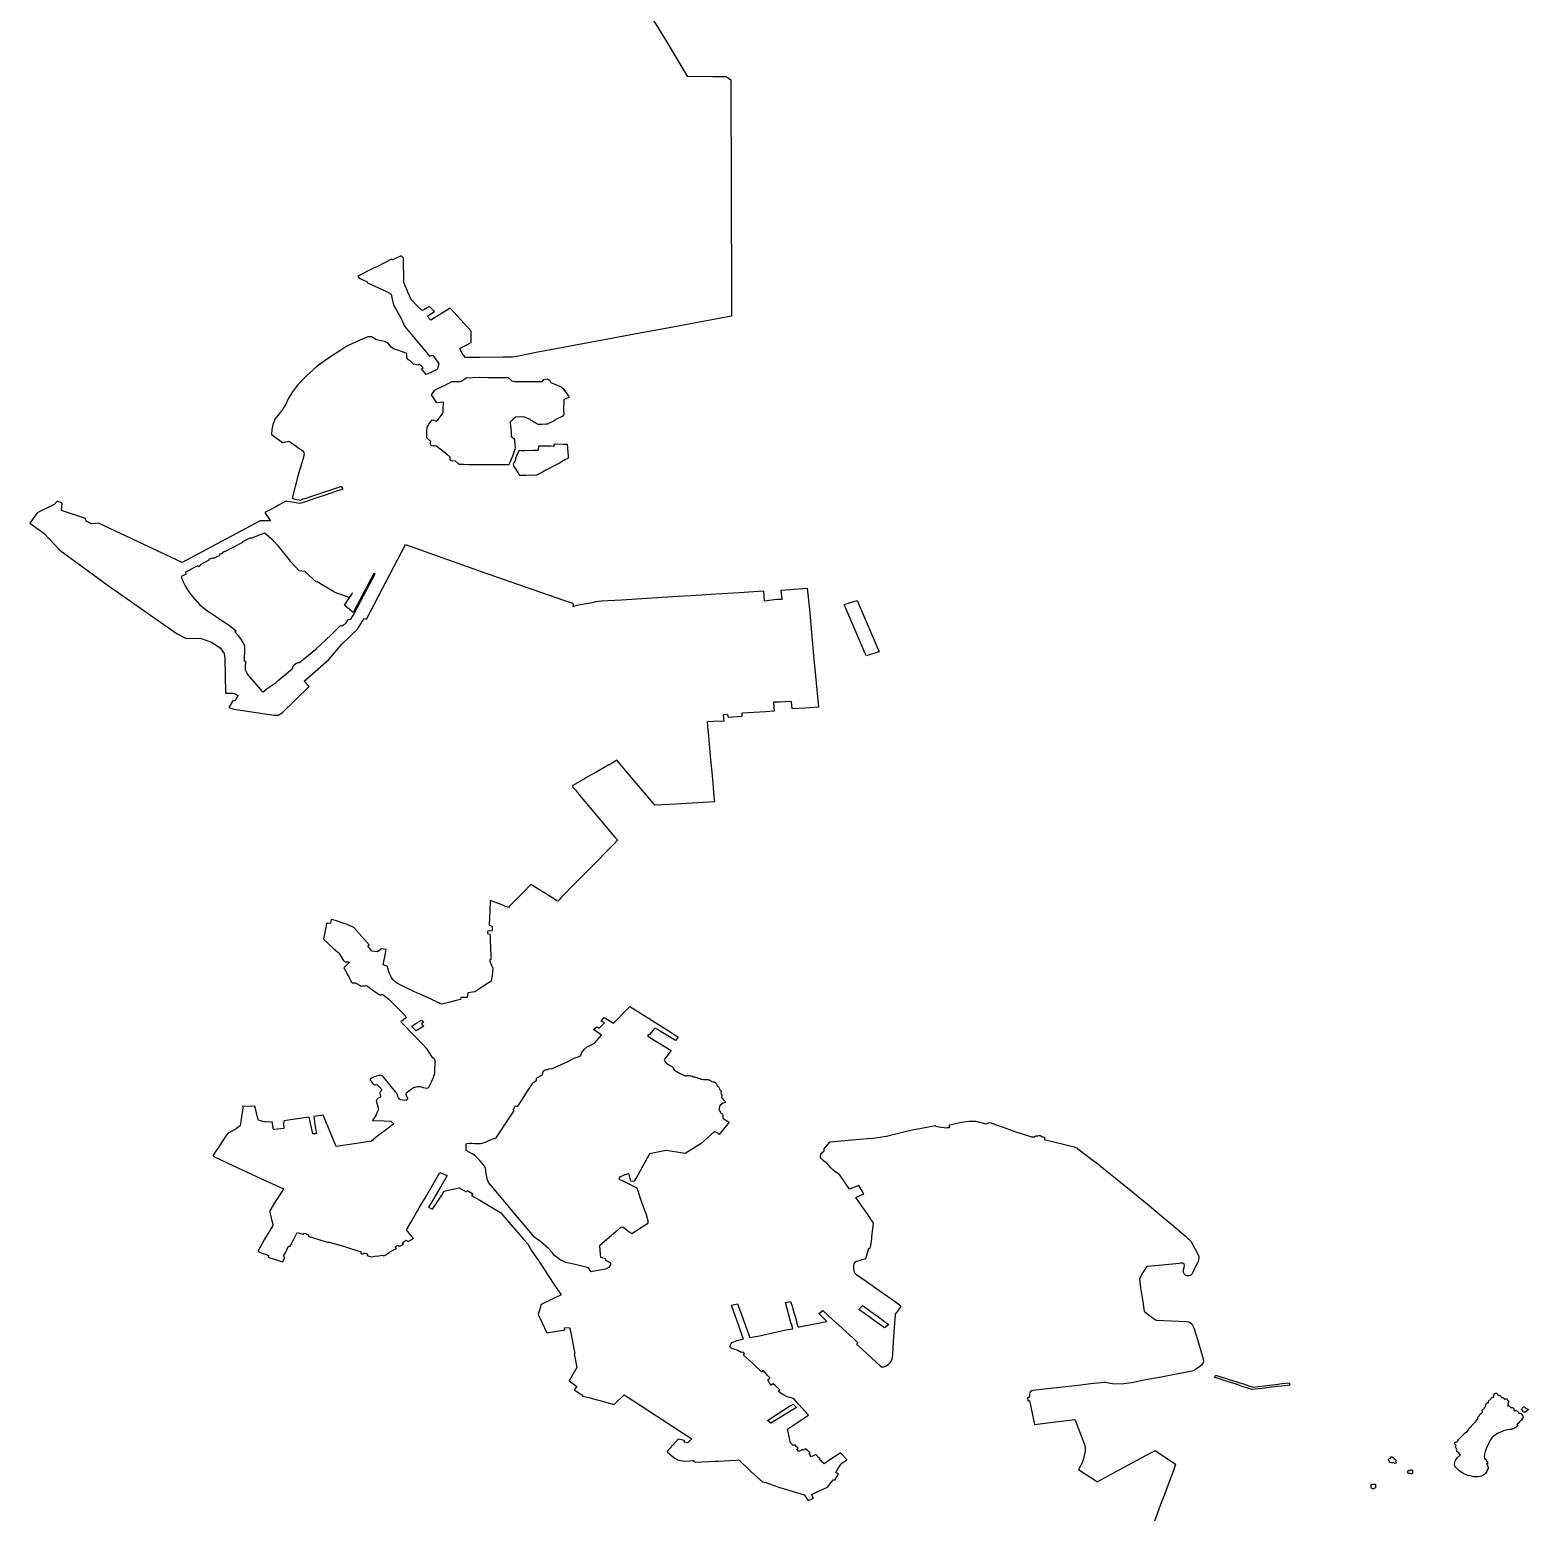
# Model space of a CAD drawing. Header units: inches. Extents: x 139.14 to 140.39, y 34.9 to 35.86.
# Drawn here: x 139.622 to 139.6965, y 35.2823 to 35.356 of the extents above; entities that cross this region are included whole.
import ezdxf

# ---------------------------------------------------------------- set-up
doc = ezdxf.new("R2010")
doc.units = ezdxf.units.IN
doc.header["$MEASUREMENT"] = 0

msp = doc.modelspace()

# ---------------------------------------------------------------- linework, layer by layer
for p, q in [((139.679778, 35.295761), (139.680097, 35.29515)), ((139.679425, 35.294648), (139.67938, 35.294664)), ((139.679447, 35.294614), (139.679425, 35.294648)), ((139.679439, 35.294447), (139.679452, 35.29455)), ((139.679452, 35.29455), (139.679447, 35.294614)), ((139.680009, 35.294503), (139.679947, 35.294392)), ((139.680072, 35.294609), (139.680009, 35.294503)), ((139.680136, 35.294745), (139.680072, 35.294609)), ((139.680097, 35.29515), (139.68013, 35.295064)), ((139.68013, 35.295064), (139.680172, 35.295031)), ((139.680159, 35.294834), (139.680136, 35.294745)), ((139.680166, 35.294922), (139.680159, 35.294834)), ((139.680172, 35.295031), (139.680166, 35.294922)), ((139.679405, 35.294259), (139.679411, 35.294331)), ((139.679411, 35.294209), (139.679405, 35.294259)), ((139.679411, 35.294331), (139.679439, 35.294447)), ((139.679419, 35.294167), (139.679411, 35.294209)), ((139.679436, 35.294134), (139.679419, 35.294167)), ((139.679477, 35.294097), (139.679436, 35.294134)), ((139.679511, 35.294072), (139.679477, 35.294097)), ((139.679569, 35.294042), (139.679511, 35.294072)), ((139.679639, 35.294031), (139.679569, 35.294042)), ((139.679673, 35.294033), (139.679639, 35.294031)), ((139.679726, 35.294046), (139.679673, 35.294033)), ((139.679768, 35.294063), (139.679726, 35.294046)), ((139.679794, 35.294087), (139.679768, 35.294063)), ((139.679831, 35.29413), (139.679794, 35.294087)), ((139.679867, 35.294195), (139.679831, 35.29413)), ((139.679922, 35.294325), (139.679867, 35.294195)), ((139.679947, 35.294392), (139.679922, 35.294325))]:
    msp.add_line(p, q)
for points in [[(139.652243, 35.35777), (139.653632, 35.355504), (139.654161, 35.354641), (139.654721, 35.353692), (139.655989, 35.353684), (139.656659, 35.353684), (139.65689, 35.353512), (139.656895, 35.351846), (139.656903, 35.349559), (139.656902, 35.348437), (139.656905, 35.348344), (139.656914, 35.348008), (139.656909, 35.34566), (139.656917, 35.345042), (139.656929, 35.341766), (139.655594, 35.341508), (139.654011, 35.341217), (139.652096, 35.340865), (139.64997, 35.340461), (139.647285, 35.339964), (139.646326, 35.33977), (139.646024, 35.339722), (139.645557, 35.339717), (139.644408, 35.339704), (139.643686, 35.339701), (139.643523, 35.339906), (139.643434, 35.340095), (139.643404, 35.340159), (139.643966, 35.340446), (139.643977, 35.341012), (139.64293, 35.342162), (139.641967, 35.341567), (139.641779, 35.341767), (139.642147, 35.341987), (139.641897, 35.342242), (139.641609, 35.342083), (139.641526, 35.342035), (139.641333, 35.342233), (139.641243, 35.342332), (139.640982, 35.342597), (139.640814, 35.342958), (139.640786, 35.343033), (139.64062, 35.343428), (139.640598, 35.344653), (139.640492, 35.344767), (139.640056, 35.344556), (139.64001, 35.344597), (139.639304, 35.344236), (139.63919, 35.344178), (139.639115, 35.344141), (139.638341, 35.343745), (139.638394, 35.343655), (139.638785, 35.343477), (139.638811, 35.343417), (139.639753, 35.342983), (139.639991, 35.342854), (139.640004, 35.342768), (139.640037, 35.342602), (139.640105, 35.34233), (139.640488, 35.341645), (139.640659, 35.341264), (139.641902, 35.339765), (139.642057, 35.339821), (139.642358, 35.33939), (139.642294, 35.339141), (139.642252, 35.339098), (139.641841, 35.338909), (139.641738, 35.338868), (139.641505, 35.339144), (139.641576, 35.339198), (139.6414, 35.339373), (139.641308, 35.339325), (139.641095, 35.339378), (139.641012, 35.339454), (139.640851, 35.339595), (139.640766, 35.339692), (139.640773, 35.339901), (139.640682, 35.339939), (139.640541, 35.33999), (139.640371, 35.340052), (139.64021, 35.340097), (139.640109, 35.340137), (139.639997, 35.340213), (139.639874, 35.340367), (139.639798, 35.34044), (139.639682, 35.340498), (139.639495, 35.340537), (139.639351, 35.340567), (139.639224, 35.340605), (139.639102, 35.340686), (139.639046, 35.340727), (139.638944, 35.340729), (139.638824, 35.340726), (139.638683, 35.340663), (139.638636, 35.340646), (139.638435, 35.340572), (139.637782, 35.340267), (139.637495, 35.340074), (139.636877, 35.339668), (139.636335, 35.339285), (139.635758, 35.33877), (139.635328, 35.338322), (139.635089, 35.337992), (139.63488, 35.337675), (139.634854, 35.337619), (139.634764, 35.337421), (139.634652, 35.337233), (139.634566, 35.33708), (139.634467, 35.336974), (139.63435, 35.336827), (139.634196, 35.336614), (139.63419, 35.336595), (139.634183, 35.336574), (139.634168, 35.336533), (139.634135, 35.336463), (139.634113, 35.336371), (139.634089, 35.336289), (139.634055, 35.336131), (139.634044, 35.335875), (139.634313, 35.335678), (139.634521, 35.335525), (139.634588, 35.335473), (139.634827, 35.335525), (139.634902, 35.335542), (139.635182, 35.335359), (139.635247, 35.335312), (139.635352, 35.335236), (139.635596, 35.33507), (139.635646, 35.334981), (139.635663, 35.334922), (139.635655, 35.334873), (139.635624, 35.334753), (139.635355, 35.333798), (139.635069, 35.332714), (139.635169, 35.332684), (139.635291, 35.332651), (139.635391, 35.332626), (139.635448, 35.332615), (139.635474, 35.332614), (139.635552, 35.332639), (139.635588, 35.332653), (139.635863, 35.332745), (139.635993, 35.332787), (139.636399, 35.332926), (139.637038, 35.333139), (139.637485, 35.333289), (139.63751, 35.333295), (139.637571, 35.333198), (139.637591, 35.333164), (139.637543, 35.333142), (139.637271, 35.333051), (139.636716, 35.332867), (139.636249, 35.332709), (139.635677, 35.332514), (139.635499, 35.332456), (139.635443, 35.332448), (139.635357, 35.332456), (139.635263, 35.332473), (139.635049, 35.332509), (139.634913, 35.332528), (139.634826, 35.332543), (139.634804, 35.332548), (139.634776, 35.332552), (139.634761, 35.332557), (139.634644, 35.332495), (139.634385, 35.332356), (139.634249, 35.332278), (139.634002, 35.332139), (139.63371, 35.332004), (139.633969, 35.331606), (139.633969, 35.331589), (139.633483, 35.331585), (139.62959, 35.329515), (139.626522, 35.330958), (139.625437, 35.331459), (139.625087, 35.331438), (139.624824, 35.331564), (139.624793, 35.331694), (139.623593, 35.332102), (139.623625, 35.332467), (139.62337, 35.332553), (139.623226, 35.332392), (139.622385, 35.331977), (139.622184, 35.331704), (139.622023, 35.33147), (139.62272, 35.330975), (139.623511, 35.330125), (139.625862, 35.328401), (139.629347, 35.325961), (139.629795, 35.325725), (139.630484, 35.32575), (139.631057, 35.325551), (139.631483, 35.325273), (139.63168, 35.324993), (139.631712, 35.324746), (139.631749, 35.323005), (139.63211, 35.32302), (139.632244, 35.322979), (139.632361, 35.322889), (139.632289, 35.322714), (139.632192, 35.322628), (139.632093, 35.322613), (139.631924, 35.322303), (139.632169, 35.32222), (139.634165, 35.321921), (139.634365, 35.321926), (139.634564, 35.322027), (139.635915, 35.323344), (139.635657, 35.323616), (139.636895, 35.324681), (139.637556, 35.325473), (139.638316, 35.326202), (139.638642, 35.32672), (139.63876, 35.32669), (139.640125, 35.329303), (139.640707, 35.330404), (139.642334, 35.329829), (139.644293, 35.329123), (139.644464, 35.329063), (139.646659, 35.328293), (139.648609, 35.327615), (139.649012, 35.327484), (139.649045, 35.327454), (139.649051, 35.327409), (139.649031, 35.327329), (139.649248, 35.327384), (139.649417, 35.327414), (139.649689, 35.327469), (139.650002, 35.327528), (139.650193, 35.327565), (139.6503, 35.327591), (139.650431, 35.327604), (139.65145, 35.327661), (139.652981, 35.327748), (139.654275, 35.327834), (139.65491, 35.327874), (139.656164, 35.327954), (139.657306, 35.32802), (139.658514, 35.328097), (139.658549, 35.327609), (139.659177, 35.327684), (139.659435, 35.327686), (139.659395, 35.328136), (139.660685, 35.328226), (139.660799, 35.327167), (139.660941, 35.325643), (139.661006, 35.324879), (139.661077, 35.324042), (139.661255, 35.322318), (139.660586, 35.322261), (139.659944, 35.322234), (139.659909, 35.322577), (139.659871, 35.322598), (139.659332, 35.322567), (139.659005, 35.322559), (139.659049, 35.322121), (139.658629, 35.322091), (139.657444, 35.322012), (139.657444, 35.321848), (139.656772, 35.321799), (139.656734, 35.321947), (139.656505, 35.321937), (139.656536, 35.32162), (139.656015, 35.321598), (139.655719, 35.321582), (139.655731, 35.321362), (139.655757, 35.321081), (139.655866, 35.319882), (139.655979, 35.318756), (139.656049, 35.317871), (139.656069, 35.317604), (139.655799, 35.317593), (139.653854, 35.317474), (139.653108, 35.317439), (139.652956, 35.317622), (139.652111, 35.318618), (139.651219, 35.319677), (139.651172, 35.319652), (139.651089, 35.319599), (139.650961, 35.319521), (139.650836, 35.319452), (139.650819, 35.319442), (139.650147, 35.319056), (139.649942, 35.318943), (139.649715, 35.318815), (139.649603, 35.318749), (139.649385, 35.31862), (139.649145, 35.318482), (139.649037, 35.318421), (139.649007, 35.318398), (139.649007, 35.318355), (139.649156, 35.318199), (139.649367, 35.317946), (139.649898, 35.317313), (139.650594, 35.316488), (139.651125, 35.315852), (139.651233, 35.315735), (139.65125, 35.315694), (139.651069, 35.31551), (139.650628, 35.31506), (139.650322, 35.314746), (139.649839, 35.31426), (139.649556, 35.313974), (139.648998, 35.313411), (139.648617, 35.313016), (139.648525, 35.31293), (139.648425, 35.31283), (139.648361, 35.312758), (139.648288, 35.312665), (139.648229, 35.312691), (139.648218, 35.312698), (139.647806, 35.312969), (139.646948, 35.313497), (139.64657, 35.313116), (139.646045, 35.312586), (139.645914, 35.312447), (139.645823, 35.312356), (139.645792, 35.312372), (139.645681, 35.312409), (139.645543, 35.312465), (139.645274, 35.312563), (139.64491, 35.312695), (139.644903, 35.312195), (139.644878, 35.31183), (139.644859, 35.311469), (139.644898, 35.311455), (139.644967, 35.311441), (139.645016, 35.311431), (139.645024, 35.311337), (139.645018, 35.311243), (139.644995, 35.311184), (139.644908, 35.311186), (139.644794, 35.311183), (139.644789, 35.311136), (139.644785, 35.311062), (139.644905, 35.311025), (139.644913, 35.310896), (139.644923, 35.310733), (139.644956, 35.309964), (139.644956, 35.309766), (139.644889, 35.309728), (139.644981, 35.309491), (139.645051, 35.30933), (139.645034, 35.309128), (139.645003, 35.308869), (139.644967, 35.308694), (139.644648, 35.308491), (139.644151, 35.308153), (139.643919, 35.308125), (139.643806, 35.308111), (139.64378, 35.307872), (139.643462, 35.307883), (139.643434, 35.307786), (139.64322, 35.307728), (139.642845, 35.307631), (139.642498, 35.307543), (139.642409, 35.307582), (139.642364, 35.307614), (139.642284, 35.307653), (139.641983, 35.307794), (139.641803, 35.307872), (139.641684, 35.307925), (139.641415, 35.308048), (139.641121, 35.308175), (139.640737, 35.308364), (139.640508, 35.308467), (139.640406, 35.308519), (139.640309, 35.308569), (139.640173, 35.308667), (139.640087, 35.308756), (139.640007, 35.308866), (139.639909, 35.309063), (139.639793, 35.309438), (139.639715, 35.309469), (139.639598, 35.309508), (139.639709, 35.310064), (139.639743, 35.310261), (139.639508, 35.310295), (139.639311, 35.310149), (139.639025, 35.310188), (139.638834, 35.310442), (139.638893, 35.310494), (139.638134, 35.311355), (139.637797, 35.311504), (139.637542, 35.311596), (139.637279, 35.311683), (139.637135, 35.31172), (139.637003, 35.311751), (139.636975, 35.311564), (139.636783, 35.311582), (139.63676, 35.311461), (139.636629, 35.310778), (139.637106, 35.310332), (139.637227, 35.310238), (139.637319, 35.310146), (139.637385, 35.31009), (139.637436, 35.310021), (139.637593, 35.309763), (139.637626, 35.309724), (139.637667, 35.309674), (139.637698, 35.309658), (139.637727, 35.309651), (139.637753, 35.309653), (139.637786, 35.309656), (139.637813, 35.309656), (139.637845, 35.309651), (139.637891, 35.309645), (139.637903, 35.309616), (139.637638, 35.309355), (139.637766, 35.309123), (139.637807, 35.309039), (139.637901, 35.308869), (139.637979, 35.308708), (139.638009, 35.308657), (139.638046, 35.308603), (139.638196, 35.308614), (139.638301, 35.30855), (139.638412, 35.308494), (139.638501, 35.308439), (139.638568, 35.308454), (139.638641, 35.308465), (139.638709, 35.308467), (139.638782, 35.308459), (139.638816, 35.308434), (139.638926, 35.308358), (139.639009, 35.308298), (139.639303, 35.308099), (139.639349, 35.308064), (139.639457, 35.307994), (139.639473, 35.308006), (139.639505, 35.308029), (139.639561, 35.308033), (139.639623, 35.307997), (139.639893, 35.307781), (139.640226, 35.307442), (139.640501, 35.307167), (139.640761, 35.306879), (139.640472, 35.306674), (139.641198, 35.305922), (139.641582, 35.305524), (139.641745, 35.305342), (139.641851, 35.305169), (139.642026, 35.304894), (139.642087, 35.304879), (139.642131, 35.304842), (139.642152, 35.304807), (139.642164, 35.304719), (139.642156, 35.304175), (139.642142, 35.304081), (139.642117, 35.303997), (139.642067, 35.30385), (139.641976, 35.303664), (139.641861, 35.303438), (139.641828, 35.30339), (139.641754, 35.303358), (139.641688, 35.303364), (139.641594, 35.303388), (139.641553, 35.303406), (139.641444, 35.303427), (139.641376, 35.303436), (139.641306, 35.303428), (139.641215, 35.303414), (139.641167, 35.3034), (139.641101, 35.303378), (139.640742, 35.303123), (139.640729, 35.303092), (139.640723, 35.303056), (139.640739, 35.303013), (139.64077, 35.302931), (139.640802, 35.30287), (139.640804, 35.302823), (139.640779, 35.302794), (139.640753, 35.302773), (139.640721, 35.302764), (139.640648, 35.302759), (139.640564, 35.302774), (139.640475, 35.302789), (139.640412, 35.302818), (139.640373, 35.302863), (139.64034, 35.302911), (139.640304, 35.30302), (139.640287, 35.303075), (139.640251, 35.303139), (139.640215, 35.303186), (139.639865, 35.303623), (139.639598, 35.303947), (139.639573, 35.303973), (139.639501, 35.303997), (139.639454, 35.304006), (139.639403, 35.304003), (139.639261, 35.303972), (139.639111, 35.303911), (139.639019, 35.303869), (139.638966, 35.303836), (139.638952, 35.303803), (139.638951, 35.303774), (139.63899, 35.303711), (139.63907, 35.303611), (139.639098, 35.303575), (139.639139, 35.303545), (139.639168, 35.303538), (139.63919, 35.303532), (139.639221, 35.30353), (139.639279, 35.303548), (139.639426, 35.3034), (139.639518, 35.303303), (139.639518, 35.303253), (139.639483, 35.303212), (139.639434, 35.303161), (139.639412, 35.303114), (139.639437, 35.30305), (139.639467, 35.302947), (139.639429, 35.3029), (139.639331, 35.30285), (139.639273, 35.302803), (139.639248, 35.302742), (139.639257, 35.302672), (139.639318, 35.302531), (139.63934, 35.302409), (139.639342, 35.3023), (139.639323, 35.302239), (139.639295, 35.302178), (139.639245, 35.302045), (139.639168, 35.301911), (139.639112, 35.301845), (139.639061, 35.301767), (139.639121, 35.301759), (139.639651, 35.301745), (139.639979, 35.30172), (139.64012, 35.3016), (139.640053, 35.301547), (139.639623, 35.301208), (139.639337, 35.300998), (139.639017, 35.300731), (139.638262, 35.300614), (139.637256, 35.300467), (139.637133, 35.300755), (139.636941, 35.301224), (139.636605, 35.302026), (139.63614, 35.301959), (139.636198, 35.301567), (139.636278, 35.301102), (139.636095, 35.301092), (139.635921, 35.301921), (139.635223, 35.301824), (139.634646, 35.301743), (139.63464, 35.30152), (139.634646, 35.301461), (139.634646, 35.30137), (139.634206, 35.301321), (139.63414, 35.301321), (139.634073, 35.30169), (139.633974, 35.301684), (139.633721, 35.301689), (139.633698, 35.301689), (139.633612, 35.301703), (139.633511, 35.301741), (139.633389, 35.301783), (139.633382, 35.301814), (139.63335, 35.301933), (139.633236, 35.302362), (139.633209, 35.302466), (139.632602, 35.302459), (139.632607, 35.302386), (139.632588, 35.302161), (139.632485, 35.301489), (139.632296, 35.301359), (139.631864, 35.301118), (139.631752, 35.30097), (139.631482, 35.300551), (139.631171, 35.300089), (139.631134, 35.299987), (139.631493, 35.299827), (139.632146, 35.299509), (139.63286, 35.299176), (139.63369, 35.298792), (139.634238, 35.298537), (139.634638, 35.298369), (139.634598, 35.298303), (139.634196, 35.297659), (139.634004, 35.297345), (139.633962, 35.297273), (139.633962, 35.297201), (139.633979, 35.297126), (139.634059, 35.296773), (139.634098, 35.296606), (139.634113, 35.296532), (139.633673, 35.29582), (139.633367, 35.295244), (139.633443, 35.295206), (139.633914, 35.295043), (139.633878, 35.294977), (139.633926, 35.294954), (139.634588, 35.294731), (139.634705, 35.294955), (139.634676, 35.294983), (139.634634, 35.29501), (139.634748, 35.29522), (139.634812, 35.295356), (139.634884, 35.295506), (139.634915, 35.295517), (139.634971, 35.295504), (139.635157, 35.295867), (139.635314, 35.296191), (139.635598, 35.296108), (139.635669, 35.296157), (139.63574, 35.29614), (139.635804, 35.296112), (139.635884, 35.296083), (139.635863, 35.296009), (139.636715, 35.29574), (139.636826, 35.295704), (139.636878, 35.295716), (139.636922, 35.295717), (139.637023, 35.295679), (139.637665, 35.295487), (139.638384, 35.295259), (139.638445, 35.29524), (139.638481, 35.295226), (139.638481, 35.295198), (139.638484, 35.295154), (139.638548, 35.295137), (139.638604, 35.295122), (139.638624, 35.295136), (139.638651, 35.29517), (139.638704, 35.295159), (139.638743, 35.295148), (139.638819, 35.295122), (139.638792, 35.295053), (139.638942, 35.294998), (139.639012, 35.294981), (139.639164, 35.295006), (139.639373, 35.295037), (139.639462, 35.295051), (139.639559, 35.295059), (139.639635, 35.295036), (139.639722, 35.295087), (139.639776, 35.295113), (139.639811, 35.295139), (139.639994, 35.295263), (139.640257, 35.295403), (139.640185, 35.295478), (139.640343, 35.295563), (139.640397, 35.295488), (139.640605, 35.295607), (139.64054, 35.29568), (139.640731, 35.295806), (139.640831, 35.295743), (139.641106, 35.295899), (139.640756, 35.296318), (139.640966, 35.296687), (139.641392, 35.297414), (139.64176, 35.298049), (139.642414, 35.299179), (139.642786, 35.299032), (139.642709, 35.298901), (139.642467, 35.298482), (139.642067, 35.297804), (139.64185, 35.297449), (139.64205, 35.297357), (139.642539, 35.298096), (139.642618, 35.298239), (139.643369, 35.298416), (139.643716, 35.298213), (139.643789, 35.298285), (139.644052, 35.298116), (139.643994, 35.298029), (139.644405, 35.297791), (139.645399, 35.297207), (139.645444, 35.297163), (139.646122, 35.296371), (139.646577, 35.29586), (139.646769, 35.295638), (139.646997, 35.295266), (139.647308, 35.294821), (139.647602, 35.294367), (139.647621, 35.294338), (139.648091, 35.293627), (139.648452, 35.293094), (139.648035, 35.292899), (139.647452, 35.29261), (139.647346, 35.292235), (139.647313, 35.292118), (139.64741, 35.291915), (139.647735, 35.291206), (139.648637, 35.291353), (139.648617, 35.291453), (139.648871, 35.291471), (139.648926, 35.291211), (139.649086, 35.290401), (139.649126, 35.290177), (139.649093, 35.290161), (139.649224, 35.289472), (139.648852, 35.288819), (139.649224, 35.28853), (139.649103, 35.28837), (139.649483, 35.288114), (139.649527, 35.288058), (139.649819, 35.287979), (139.651079, 35.287641), (139.651106, 35.287657), (139.651137, 35.287682), (139.651582, 35.288119), (139.652046, 35.287811), (139.652715, 35.287383), (139.653721, 35.28673), (139.654946, 35.285933), (139.654753, 35.285724), (139.654571, 35.285771), (139.654592, 35.285852), (139.654274, 35.285914), (139.654, 35.285614), (139.653714, 35.285296), (139.653714, 35.28528), (139.653972, 35.285073), (139.654098, 35.284973), (139.654252, 35.284886), (139.65439, 35.28485), (139.654507, 35.28483), (139.654691, 35.284824), (139.654826, 35.284839), (139.654987, 35.284852), (139.655015, 35.284847), (139.655051, 35.284808), (139.655101, 35.28478), (139.655147, 35.284777), (139.656118, 35.284819), (139.656251, 35.284825), (139.657146, 35.284865), (139.657292, 35.28489), (139.65789, 35.284308), (139.658459, 35.283783), (139.658648, 35.28375), (139.658768, 35.283702), (139.659334, 35.283516), (139.660537, 35.283144), (139.660738, 35.282866), (139.660906, 35.282933), (139.661003, 35.282975), (139.660898, 35.283163), (139.661706, 35.283528), (139.661984, 35.283891), (139.662062, 35.283878), (139.662112, 35.28395), (139.662253, 35.28418), (139.662217, 35.2842), (139.662178, 35.284222), (139.662148, 35.284239), (139.662114, 35.284253), (139.66225, 35.284482), (139.662403, 35.284722), (139.662453, 35.284749), (139.66266, 35.284882), (139.662656, 35.284899), (139.662351, 35.285227), (139.662223, 35.285144), (139.661867, 35.284916), (139.661537, 35.284689), (139.661523, 35.284697), (139.661289, 35.284905), (139.661326, 35.284932), (139.66133, 35.284935), (139.661252, 35.285008), (139.661112, 35.285144), (139.660892, 35.285038), (139.660784, 35.285197), (139.660831, 35.28523), (139.660739, 35.285308), (139.660609, 35.285436), (139.660485, 35.285364), (139.660459, 35.285393), (139.660275, 35.285301), (139.660178, 35.285411), (139.660201, 35.285433), (139.660242, 35.285466), (139.660146, 35.285543), (139.660089, 35.285618), (139.659978, 35.285613), (139.659864, 35.285727), (139.659842, 35.285805), (139.659806, 35.285944), (139.659754, 35.286202), (139.659706, 35.286416), (139.660156, 35.286713), (139.66057, 35.286986), (139.660751, 35.287102), (139.660251, 35.287658), (139.660034, 35.287899), (139.659983, 35.287937), (139.659876, 35.287963), (139.659693, 35.288025), (139.659484, 35.288129), (139.659395, 35.288184), (139.659322, 35.288236), (139.659246, 35.288304), (139.659335, 35.288373), (139.659101, 35.288586), (139.658995, 35.288672), (139.658956, 35.288647), (139.658894, 35.288606), (139.65884, 35.288662), (139.658796, 35.288733), (139.658742, 35.288822), (139.658718, 35.288863), (139.658816, 35.288933), (139.658851, 35.288952), (139.658809, 35.288984), (139.658781, 35.289018), (139.65872, 35.289077), (139.658665, 35.289141), (139.65859, 35.289224), (139.658506, 35.289333), (139.658411, 35.289269), (139.657975, 35.289687), (139.657521, 35.29009), (139.657567, 35.290163), (139.65754, 35.290205), (139.657509, 35.29024), (139.657398, 35.290216), (139.657199, 35.290339), (139.657089, 35.290377), (139.656869, 35.29045), (139.656867, 35.290465), (139.656861, 35.290512), (139.656858, 35.29055), (139.656869, 35.290611), (139.656904, 35.290669), (139.656943, 35.290712), (139.656988, 35.290733), (139.657065, 35.290774), (139.657207, 35.290816), (139.657401, 35.290874), (139.657512, 35.290896), (139.657476, 35.291016), (139.657302, 35.291505), (139.656928, 35.292571), (139.657217, 35.292636), (139.657438, 35.292056), (139.657673, 35.291414), (139.657762, 35.291152), (139.657817, 35.291005), (139.657835, 35.290964), (139.658311, 35.291058), (139.659623, 35.291342), (139.659973, 35.291406), (139.659913, 35.291642), (139.659897, 35.291656), (139.659604, 35.292709), (139.659856, 35.292757), (139.659934, 35.292524), (139.660023, 35.292208), (139.660098, 35.291958), (139.660148, 35.291785), (139.660179, 35.29166), (139.660194, 35.291618), (139.660206, 35.291582), (139.660229, 35.291499), (139.660285, 35.291504), (139.661059, 35.291646), (139.661664, 35.291761), (139.661265, 35.292165), (139.661467, 35.292306), (139.661953, 35.291866), (139.662259, 35.29158), (139.662953, 35.290949), (139.663214, 35.290708), (139.663142, 35.290633), (139.663451, 35.290355), (139.664311, 35.289558), (139.664384, 35.289505), (139.664464, 35.289505), (139.664503, 35.289512), (139.664547, 35.289527), (139.664604, 35.289547), (139.664736, 35.289641), (139.664807, 35.289706), (139.664854, 35.289761), (139.664887, 35.289809), (139.664902, 35.289849), (139.664915, 35.289893), (139.664945, 35.290105), (139.664984, 35.290772), (139.665032, 35.291456), (139.665068, 35.291914), (139.665073, 35.292059), (139.665078, 35.292134), (139.665128, 35.292196), (139.665209, 35.292296), (139.6653, 35.292425), (139.665316, 35.292448), (139.665353, 35.292533), (139.665073, 35.292731), (139.664361, 35.293229), (139.663568, 35.293781), (139.663133, 35.294079), (139.663066, 35.294164), (139.663044, 35.294223), (139.663025, 35.294304), (139.663014, 35.294385), (139.663012, 35.294526), (139.663029, 35.294626), (139.663077, 35.294715), (139.663123, 35.29476), (139.663172, 35.294771), (139.663613, 35.294893), (139.663748, 35.29541), (139.663822, 35.295404), (139.663849, 35.295552), (139.663903, 35.295896), (139.663907, 35.295969), (139.663994, 35.29665), (139.663672, 35.297128), (139.663375, 35.297545), (139.663105, 35.297926), (139.663502, 35.298117), (139.663256, 35.298521), (139.662792, 35.298351), (139.662366, 35.298976), (139.662303, 35.299078), (139.662111, 35.299194), (139.661988, 35.299293), (139.661858, 35.299413), (139.661665, 35.299634), (139.661494, 35.299761), (139.66141, 35.299834), (139.661354, 35.299909), (139.661349, 35.299955), (139.66135, 35.300011), (139.661374, 35.300072), (139.661409, 35.300146), (139.661524, 35.300258), (139.661527, 35.300355), (139.661837, 35.300697), (139.662921, 35.300794), (139.66369, 35.300858), (139.663965, 35.300878), (139.664181, 35.300919), (139.664396, 35.300947), (139.664641, 35.300988), (139.665426, 35.301178), (139.66599, 35.301306), (139.66629, 35.301369), (139.66689, 35.301486), (139.667054, 35.301514), (139.667087, 35.301471), (139.667331, 35.301431), (139.667504, 35.301406), (139.667571, 35.301403), (139.667641, 35.301405), (139.667699, 35.301409), (139.667769, 35.301412), (139.667764, 35.301553), (139.668356, 35.301678), (139.668726, 35.301725), (139.668856, 35.301722), (139.669076, 35.301719), (139.669267, 35.301679), (139.66957, 35.301595), (139.669776, 35.301669), (139.670385, 35.301443), (139.671123, 35.301175), (139.671689, 35.300994), (139.671803, 35.300962), (139.671854, 35.300947), (139.671868, 35.300953), (139.671884, 35.300957), (139.671899, 35.300954), (139.671916, 35.300945), (139.671947, 35.300936), (139.672031, 35.300986), (139.672073, 35.300994), (139.67212, 35.300992), (139.672156, 35.300994), (139.672206, 35.301008), (139.672274, 35.30102), (139.672304, 35.300998), (139.672334, 35.300972), (139.672377, 35.300957), (139.672414, 35.300945), (139.672456, 35.300938), (139.672485, 35.300918), (139.672497, 35.300886), (139.672491, 35.300853), (139.67247, 35.300823), (139.672474, 35.300812), (139.672692, 35.300764), (139.67391, 35.300471), (139.674041, 35.300425), (139.674104, 35.300398), (139.674159, 35.300358), (139.674986, 35.299727), (139.675056, 35.299667), (139.675617, 35.299219), (139.676114, 35.298819), (139.676886, 35.298192), (139.677616, 35.297592), (139.67845, 35.296903), (139.678927, 35.2965), (139.679308, 35.29617), (139.679475, 35.296034), (139.679614, 35.295914), (139.679669, 35.295864), (139.679728, 35.295817), (139.679778, 35.295761)], [(139.642018, 35.336611), (139.642096, 35.336582), (139.642232, 35.336531), (139.642329, 35.336614), (139.642584, 35.336959), (139.642586, 35.337081), (139.642594, 35.337478), (139.642258, 35.337448), (139.642003, 35.337855), (139.642166, 35.338089), (139.642309, 35.338161), (139.642676, 35.338324), (139.643012, 35.338517), (139.643461, 35.338507), (139.643716, 35.3387), (139.644368, 35.338721), (139.644817, 35.338711), (139.645509, 35.338711), (139.645806, 35.338711), (139.645999, 35.338537), (139.646132, 35.338517), (139.646326, 35.338517), (139.647488, 35.338507), (139.647529, 35.338537), (139.64759, 35.338609), (139.647763, 35.338649), (139.647814, 35.338619), (139.647865, 35.338578), (139.647936, 35.338466), (139.648456, 35.338242), (139.648548, 35.338171), (139.648813, 35.337783), (139.648854, 35.337722), (139.648589, 35.337611), (139.648568, 35.337071), (139.648578, 35.336877), (139.648528, 35.336796), (139.648187, 35.336614), (139.648145, 35.336589), (139.648095, 35.336561), (139.647934, 35.336478), (139.647889, 35.336449), (139.647776, 35.336392), (139.647681, 35.336383), (139.647484, 35.336378), (139.647304, 35.336375), (139.647181, 35.336442), (139.647084, 35.336492), (139.647018, 35.336533), (139.646959, 35.336575), (139.646909, 35.336614), (139.646589, 35.336748), (139.646178, 35.33674), (139.646042, 35.336614), (139.645991, 35.336566), (139.645912, 35.336497), (139.645918, 35.336433), (139.645924, 35.33634), (139.645954, 35.335986), (139.645967, 35.3358), (139.645993, 35.335744), (139.64609, 35.335672), (139.646123, 35.335633), (139.646134, 35.335578), (139.646142, 35.335367), (139.646154, 35.335195), (139.646148, 35.335134), (139.6461, 35.335005), (139.646061, 35.334875), (139.645987, 35.334708), (139.645946, 35.334608), (139.645917, 35.334517), (139.645861, 35.334418), (139.645842, 35.334364), (139.645765, 35.334361), (139.6452, 35.334364), (139.644701, 35.334367), (139.643859, 35.334373), (139.643587, 35.334378), (139.643429, 35.334378), (139.643401, 35.33437), (139.643348, 35.33442), (139.643182, 35.334561), (139.643062, 35.334547), (139.642962, 35.334559), (139.642937, 35.334586), (139.642923, 35.334631), (139.642921, 35.334689), (139.642934, 35.33475), (139.642757, 35.334895), (139.642565, 35.335042), (139.642218, 35.33532), (139.642154, 35.335295), (139.642096, 35.335298), (139.642015, 35.335309), (139.641985, 35.335334), (139.641968, 35.335345), (139.64196, 35.335361), (139.641949, 35.335392), (139.641946, 35.335436), (139.641951, 35.335478), (139.641971, 35.335525), (139.641765, 35.335711), (139.641769, 35.335854), (139.641771, 35.336025), (139.641779, 35.336247), (139.641863, 35.336383), (139.641979, 35.336539), (139.642018, 35.336611)], [(139.64608, 35.334418), (139.646112, 35.334481), (139.646154, 35.334553), (139.646204, 35.334728), (139.646281, 35.334895), (139.646348, 35.335045), (139.646379, 35.335092), (139.646463, 35.335088), (139.646626, 35.335088), (139.647059, 35.335092), (139.647148, 35.335091), (139.647329, 35.335092), (139.647345, 35.335317), (139.647396, 35.335318), (139.647684, 35.335306), (139.647937, 35.335306), (139.648101, 35.335303), (139.648106, 35.335344), (139.648126, 35.335397), (139.64816, 35.335405), (139.648571, 35.335389), (139.648717, 35.335389), (139.648751, 35.335389), (139.648764, 35.335206), (139.648784, 35.334959), (139.648792, 35.334845), (139.648798, 35.334753), (139.648795, 35.334709), (139.648776, 35.334678), (139.648637, 35.334614), (139.648473, 35.334525), (139.648392, 35.334475), (139.648201, 35.334373), (139.648073, 35.3343), (139.647854, 35.334186), (139.647684, 35.334097), (139.647523, 35.334009), (139.647426, 35.333959), (139.647315, 35.3339), (139.64719, 35.333842), (139.647023, 35.33385), (139.646701, 35.333845), (139.646501, 35.333845), (139.646451, 35.333845), (139.646401, 35.333842), (139.646367, 35.333895), (139.646306, 35.333992), (139.64619, 35.334167), (139.646126, 35.334264), (139.64609, 35.334314), (139.64608, 35.334418)], [(139.638049, 35.327988), (139.637902, 35.327767), (139.637385, 35.327955), (139.637205, 35.328011), (139.637088, 35.328081), (139.636304, 35.328554), (139.636276, 35.328534), (139.635691, 35.329055), (139.635415, 35.329097), (139.635, 35.329543), (139.634932, 35.329649), (139.63438, 35.330322), (139.634101, 35.330616), (139.633698, 35.33097), (139.633052, 35.330725), (139.632953, 35.33072), (139.632592, 35.330534), (139.632601, 35.330504), (139.631709, 35.330036), (139.631699, 35.330054), (139.631598, 35.330003), (139.631548, 35.329947), (139.631474, 35.329917), (139.631431, 35.329826), (139.631354, 35.329813), (139.631199, 35.329731), (139.631125, 35.329721), (139.630943, 35.32968), (139.630897, 35.329662), (139.630924, 35.329627), (139.630495, 35.329401), (139.630495, 35.329365), (139.630458, 35.329345), (139.630474, 35.32932), (139.630427, 35.329297), (139.630372, 35.329345), (139.629766, 35.329037), (139.629754, 35.328999), (139.629791, 35.328936), (139.629544, 35.328811), (139.629631, 35.328586), (139.629737, 35.328358), (139.629864, 35.328143), (139.63001, 35.327933), (139.630237, 35.327665), (139.630454, 35.327427), (139.630742, 35.327187), (139.631098, 35.326939), (139.631402, 35.326734), (139.631671, 35.326565), (139.631829, 35.326461), (139.632287, 35.326112), (139.63221, 35.326061), (139.632375, 35.325872), (139.632452, 35.325783), (139.632536, 35.325662), (139.632614, 35.325535), (139.632691, 35.325388), (139.632701, 35.325216), (139.632678, 35.324615), (139.632749, 35.324605), (139.632737, 35.324296), (139.632734, 35.32418), (139.632778, 35.324071), (139.632859, 35.323931), (139.633572, 35.323096), (139.633618, 35.323086), (139.633776, 35.323198), (139.633776, 35.323218), (139.634269, 35.323551), (139.634377, 35.323642), (139.635075, 35.324229), (139.635133, 35.324391), (139.635257, 35.324488), (139.635371, 35.324536), (139.635433, 35.324536), (139.636238, 35.325196), (139.637, 35.325917), (139.637478, 35.326377), (139.637543, 35.326369), (139.637627, 35.32641), (139.637735, 35.326473), (139.637849, 35.326669), (139.637926, 35.326671), (139.637991, 35.326695), (139.638157, 35.326962), (139.63816, 35.327), (139.639199, 35.328953), (139.639136, 35.328969), (139.6381, 35.327021), (139.637939, 35.32715), (139.637674, 35.327393), (139.638066, 35.327982), (139.638049, 35.327988)], [(139.662519, 35.32742), (139.663174, 35.327626), (139.664274, 35.325068), (139.663621, 35.324873), (139.662519, 35.32742)], [(139.643723, 35.300606), (139.643777, 35.300622), (139.643894, 35.300632), (139.644018, 35.300632), (139.644162, 35.300616), (139.644302, 35.300616), (139.644371, 35.300614), (139.644439, 35.300609), (139.644523, 35.300638), (139.64472, 35.300707), (139.644923, 35.300794), (139.645219, 35.300904), (139.645903, 35.301919), (139.646095, 35.302219), (139.646084, 35.302319), (139.646103, 35.30236), (139.646151, 35.302451), (139.646179, 35.302489), (139.646255, 35.302478), (139.646297, 35.302466), (139.646464, 35.302723), (139.646853, 35.303351), (139.6469, 35.303417), (139.646951, 35.303483), (139.64699, 35.303551), (139.647033, 35.30361), (139.647092, 35.303669), (139.647221, 35.303756), (139.647227, 35.303841), (139.647243, 35.303884), (139.647339, 35.303927), (139.647366, 35.303943), (139.647404, 35.303964), (139.647441, 35.304002), (139.647505, 35.304034), (139.647532, 35.304093), (139.647548, 35.304211), (139.647618, 35.30427), (139.647714, 35.304302), (139.647752, 35.304302), (139.647795, 35.304296), (139.647832, 35.304323), (139.647934, 35.304339), (139.647991, 35.304334), (139.648112, 35.304389), (139.64874, 35.304683), (139.649088, 35.30486), (139.649387, 35.304966), (139.649432, 35.30501), (139.649501, 35.305181), (139.649609, 35.30531), (139.649759, 35.305435), (139.64992, 35.305505), (139.650107, 35.305612), (139.650451, 35.306004), (139.650065, 35.306294), (139.650215, 35.306422), (139.650334, 35.306353), (139.650602, 35.30662), (139.650441, 35.306701), (139.650519, 35.306799), (139.650586, 35.306883), (139.651047, 35.306599), (139.651868, 35.307431), (139.653778, 35.306239), (139.654277, 35.305907), (139.654137, 35.305746), (139.65321, 35.306298), (139.653108, 35.306345), (139.65284, 35.306039), (139.65276, 35.305986), (139.652739, 35.305954), (139.652797, 35.305933), (139.652947, 35.305836), (139.653918, 35.305236), (139.653601, 35.304834), (139.653595, 35.304816), (139.653581, 35.304773), (139.653629, 35.304677), (139.653688, 35.304602), (139.653785, 35.304543), (139.653892, 35.304473), (139.653989, 35.30443), (139.654021, 35.304361), (139.654074, 35.304286), (139.654173, 35.30421), (139.654343, 35.30412), (139.654554, 35.304009), (139.654669, 35.303957), (139.654703, 35.303991), (139.654794, 35.303991), (139.654859, 35.303985), (139.654918, 35.30398), (139.654961, 35.303958), (139.654998, 35.303932), (139.655036, 35.303932), (139.655078, 35.303932), (139.655121, 35.303921), (139.655175, 35.303894), (139.655228, 35.303883), (139.655282, 35.303873), (139.655368, 35.303857), (139.655416, 35.303824), (139.655443, 35.303808), (139.655534, 35.303803), (139.655604, 35.303803), (139.655684, 35.303798), (139.655727, 35.303792), (139.655786, 35.303787), (139.655834, 35.303776), (139.655872, 35.303755), (139.655914, 35.303712), (139.655952, 35.303696), (139.655995, 35.303691), (139.656043, 35.30368), (139.656102, 35.303648), (139.656145, 35.303621), (139.656177, 35.303583), (139.656199, 35.303519), (139.656201, 35.303511), (139.656215, 35.303471), (139.656252, 35.303449), (139.656284, 35.303417), (139.656306, 35.30338), (139.656322, 35.303326), (139.656349, 35.303289), (139.656381, 35.303257), (139.656403, 35.303206), (139.656397, 35.303136), (139.656408, 35.303077), (139.656435, 35.303013), (139.65643, 35.302906), (139.656456, 35.302868), (139.656499, 35.302831), (139.656542, 35.302772), (139.656612, 35.302708), (139.656607, 35.302654), (139.656505, 35.302622), (139.656381, 35.302535), (139.656328, 35.302476), (139.656317, 35.302369), (139.656285, 35.302299), (139.656322, 35.302267), (139.65636, 35.302192), (139.656392, 35.302133), (139.656467, 35.302085), (139.656494, 35.30202), (139.656489, 35.301881), (139.65681, 35.301683), (139.656311, 35.301071), (139.656241, 35.301124), (139.65608, 35.301215), (139.655415, 35.30061), (139.654619, 35.300111), (139.65367, 35.300272), (139.65285, 35.300095), (139.652263, 35.299048), (139.652113, 35.298789), (139.652086, 35.298739), (139.651999, 35.298734), (139.651916, 35.298742), (139.65183, 35.299073), (139.651791, 35.299103), (139.651622, 35.299061), (139.651349, 35.298939), (139.651311, 35.29885), (139.651512, 35.298754), (139.65212, 35.298464), (139.652195, 35.298421), (139.652254, 35.298314), (139.652431, 35.297741), (139.652678, 35.29709), (139.652758, 35.296784), (139.652764, 35.296672), (139.652704, 35.296603), (139.651968, 35.296125), (139.65177, 35.296264), (139.651556, 35.296446), (139.651422, 35.296457), (139.651191, 35.296237), (139.650364, 35.295527), (139.650386, 35.295099), (139.650402, 35.294965), (139.650594, 35.294916), (139.650654, 35.294884), (139.650649, 35.294814), (139.650852, 35.294718), (139.6509, 35.294681), (139.650908, 35.294601), (139.650888, 35.294542), (139.650825, 35.294445), (139.650652, 35.294367), (139.650013, 35.294248), (139.649947, 35.29424), (139.649911, 35.294276), (139.649802, 35.294434), (139.649142, 35.294601), (139.648686, 35.294692), (139.648407, 35.294831), (139.648119, 35.295053), (139.647993, 35.29519), (139.647838, 35.295372), (139.647414, 35.295746), (139.647212, 35.295894), (139.647129, 35.295953), (139.646388, 35.296822), (139.645046, 35.298428), (139.644935, 35.298556), (139.644831, 35.29868), (139.644762, 35.298859), (139.644713, 35.299138), (139.644681, 35.299405), (139.644594, 35.299539), (139.644383, 35.299786), (139.644148, 35.300013), (139.644025, 35.300106), (139.643904, 35.300166), (139.643724, 35.300262), (139.643723, 35.300606)], [(139.641018, 35.306459), (139.641276, 35.306614), (139.641494, 35.306755), (139.641541, 35.306712), (139.641598, 35.306642), (139.641509, 35.306576), (139.641565, 35.306506), (139.641612, 35.306458), (139.641231, 35.306219), (139.641137, 35.306314), (139.641051, 35.306394), (139.641018, 35.306459)], [(139.67938, 35.294664), (139.679341, 35.294667), (139.679277, 35.294663), (139.679197, 35.294648), (139.678352, 35.294571), (139.677624, 35.294499), (139.677583, 35.294495), (139.677391, 35.294198), (139.677214, 35.293884)], [(139.677214, 35.293884), (139.677275, 35.293436), (139.677386, 35.292739), (139.677452, 35.292273), (139.67765, 35.292117), (139.678019, 35.291853), (139.678066, 35.291837), (139.679552, 35.291762), (139.679655, 35.291745), (139.679711, 35.291728), (139.679772, 35.291676), (139.679861, 35.291584), (139.679927, 35.291456), (139.680038, 35.291081), (139.680236, 35.290414), (139.680336, 35.290073), (139.680372, 35.289951), (139.680402, 35.289814), (139.680397, 35.289751), (139.680308, 35.289601), (139.680149, 35.28947), (139.680055, 35.289412), (139.679949, 35.289351), (139.679819, 35.289298), (139.679674, 35.289265), (139.679141, 35.289162), (139.678294, 35.289001), (139.677911, 35.288929), (139.677522, 35.288859), (139.676843, 35.288719), (139.676447, 35.288668), (139.675961, 35.288654), (139.675503, 35.288726), (139.675464, 35.288726), (139.67479, 35.288659), (139.674169, 35.288588), (139.673231, 35.288481), (139.672351, 35.288381), (139.671921, 35.288329), (139.671861, 35.288309), (139.671795, 35.288273), (139.671764, 35.288238), (139.671755, 35.288172), (139.671741, 35.287999), (139.671643, 35.287976), (139.671656, 35.287821), (139.671752, 35.287831), (139.671813, 35.287527), (139.671992, 35.286644), (139.672918, 35.286763), (139.674009, 35.286896), (139.674057, 35.286777), (139.674396, 35.285857), (139.674498, 35.285602), (139.674508, 35.285444), (139.67451, 35.285322), (139.67447, 35.285098), (139.674435, 35.284936), (139.674385, 35.284793), (139.674352, 35.284706), (139.674185, 35.284403), (139.675125, 35.283796), (139.67514, 35.283804), (139.676421, 35.284501), (139.67799, 35.285354), (139.679013, 35.284673), (139.678905, 35.284351), (139.678699, 35.283798), (139.678444, 35.283118), (139.678319, 35.282793), (139.677905, 35.281657)], [(139.663254, 35.292368), (139.66344, 35.292567), (139.663791, 35.292312), (139.66404, 35.292132), (139.664299, 35.291943), (139.664553, 35.291755), (139.664741, 35.291615), (139.664595, 35.291495), (139.664536, 35.291447), (139.664359, 35.291576), (139.664148, 35.291722), (139.663818, 35.291961), (139.663535, 35.292162), (139.663254, 35.292368)], [(139.680968, 35.288983), (139.680996, 35.289098), (139.681259, 35.289012), (139.681532, 35.288926), (139.681821, 35.288836), (139.682007, 35.288778), (139.682143, 35.288734), (139.682391, 35.288657), (139.682661, 35.288573), (139.682879, 35.288505), (139.683126, 35.288535), (139.683445, 35.288573), (139.683703, 35.288604), (139.683991, 35.288639), (139.684315, 35.288677), (139.684672, 35.288715), (139.68469, 35.288598), (139.684296, 35.288552), (139.684066, 35.288524), (139.683779, 35.288491), (139.683549, 35.288465), (139.683329, 35.28844), (139.683117, 35.288415), (139.682819, 35.288381), (139.682656, 35.288432), (139.682334, 35.288538), (139.682074, 35.288623), (139.681765, 35.288724), (139.681483, 35.288818), (139.681153, 35.288924), (139.680968, 35.288983)], [(139.692887, 35.284668), (139.692904, 35.284751), (139.692929, 35.284818), (139.692959, 35.284879), (139.692996, 35.28494), (139.693038, 35.284993), (139.693193, 35.285136), (139.693154, 35.285129), (139.693128, 35.285173), (139.693128, 35.285215), (139.693128, 35.285229), (139.69311, 35.285231), (139.693088, 35.285246), (139.693049, 35.285268), (139.693022, 35.28529), (139.693001, 35.285329), (139.692996, 35.285371), (139.693004, 35.285418), (139.692996, 35.285448), (139.692968, 35.285471), (139.692946, 35.285496), (139.692943, 35.285529), (139.692948, 35.285565), (139.692965, 35.285604), (139.692943, 35.285634), (139.692923, 35.285651), (139.692907, 35.285684), (139.692904, 35.285704), (139.692912, 35.285732), (139.692932, 35.285757), (139.692973, 35.285771), (139.693027, 35.285781), (139.693033, 35.285812), (139.693064, 35.285859), (139.69311, 35.285917), (139.693143, 35.285947), (139.693171, 35.285973), (139.693209, 35.286012), (139.693273, 35.286073), (139.693343, 35.286142), (139.693426, 35.28622), (139.693529, 35.286318), (139.693659, 35.286468), (139.693837, 35.28667), (139.693929, 35.286779), (139.693968, 35.286826), (139.693996, 35.28687), (139.694012, 35.28689), (139.694045, 35.286909), (139.694047, 35.286939), (139.694051, 35.286968), (139.694056, 35.287001), (139.694062, 35.287017), (139.694082, 35.28704), (139.694093, 35.287052), (139.694102, 35.287059), (139.694114, 35.287076), (139.694126, 35.287104), (139.694132, 35.287129), (139.694159, 35.287154), (139.694179, 35.287165), (139.694221, 35.28717), (139.694226, 35.287204), (139.69424, 35.287223), (139.694284, 35.287256), (139.694273, 35.287362), (139.694279, 35.287393), (139.694301, 35.287412), (139.694374, 35.287431), (139.694371, 35.287476), (139.694379, 35.287495), (139.694401, 35.287515), (139.694454, 35.287548), (139.694448, 35.287648), (139.694459, 35.287673), (139.694479, 35.28769), (139.694515, 35.287715), (139.694548, 35.287726), (139.694571, 35.287726), (139.694573, 35.287756), (139.694576, 35.287808), (139.69459, 35.287837), (139.694611, 35.287859), (139.694648, 35.287876), (139.694678, 35.287889), (139.694693, 35.287901), (139.694698, 35.287926), (139.694707, 35.287945), (139.694732, 35.287976), (139.694754, 35.287987), (139.694784, 35.288004), (139.694812, 35.288009), (139.694845, 35.288006), (139.694839, 35.288072), (139.694841, 35.288112), (139.694845, 35.288134), (139.694854, 35.288156), (139.694867, 35.288176), (139.69489, 35.28819), (139.694906, 35.288198), (139.694926, 35.288204), (139.694948, 35.288204), (139.694973, 35.288201), (139.694995, 35.28819), (139.695012, 35.288176), (139.695033, 35.288145), (139.69504, 35.288119), (139.695045, 35.28809), (139.695045, 35.288076), (139.695106, 35.288095), (139.695131, 35.288092), (139.695148, 35.288081), (139.695162, 35.28807), (139.695184, 35.288043), (139.695206, 35.28802), (139.695218, 35.288004), (139.695229, 35.287993), (139.695243, 35.28799), (139.695256, 35.287987), (139.695273, 35.287984), (139.695292, 35.287979), (139.695312, 35.28797), (139.695329, 35.287962), (139.695343, 35.287954), (139.695356, 35.287934), (139.695373, 35.287881), (139.695398, 35.287904), (139.695426, 35.287915), (139.695448, 35.287917), (139.695468, 35.28792), (139.695487, 35.287915), (139.695512, 35.287895), (139.695523, 35.287876), (139.695534, 35.287856), (139.695548, 35.287837), (139.695573, 35.287812), (139.695581, 35.287781), (139.695576, 35.287748), (139.695568, 35.287717), (139.695548, 35.287698), (139.695534, 35.287679), (139.695554, 35.287642), (139.695556, 35.287609), (139.695554, 35.287584), (139.695531, 35.287562), (139.695595, 35.28757), (139.69562, 35.287556), (139.695665, 35.287526), (139.695684, 35.287484), (139.69569, 35.28747), (139.695731, 35.287484), (139.695765, 35.28749), (139.695801, 35.287467), (139.695812, 35.287454), (139.695834, 35.287431), (139.695842, 35.287362), (139.695854, 35.287345), (139.695901, 35.287343), (139.695931, 35.287337), (139.695965, 35.287329), (139.695992, 35.287318), (139.69602, 35.287304), (139.696054, 35.287273), (139.696073, 35.287234), (139.696087, 35.287206), (139.696115, 35.287206), (139.696156, 35.287209), (139.696184, 35.287201), (139.696206, 35.287187), (139.696231, 35.287154), (139.696243, 35.287123), (139.696254, 35.287098), (139.69629, 35.287059), (139.696306, 35.287017), (139.696306, 35.286979), (139.696281, 35.286951), (139.696254, 35.286937), (139.696237, 35.286923), (139.696231, 35.286859), (139.696195, 35.28682), (139.696162, 35.286801), (139.696123, 35.286781), (139.696101, 35.286765), (139.696073, 35.286709), (139.696031, 35.28667), (139.695987, 35.286648), (139.696029, 35.286584), (139.696012, 35.286543), (139.695948, 35.286501), (139.695881, 35.286459), (139.695831, 35.286431), (139.69577, 35.286431), (139.695701, 35.286397), (139.695642, 35.286398), (139.695523, 35.28637), (139.695329, 35.286326), (139.695177, 35.286258), (139.695055, 35.286203), (139.694921, 35.286133), (139.694771, 35.286002), (139.694656, 35.285855), (139.694598, 35.285737), (139.694501, 35.285518), (139.694421, 35.285298), (139.694374, 35.28516), (139.694365, 35.285054), (139.694384, 35.284951), (139.694387, 35.284932), (139.694418, 35.284932), (139.694443, 35.284918), (139.694448, 35.284898), (139.694454, 35.284862), (139.694473, 35.284834), (139.694501, 35.284818), (139.694534, 35.284798), (139.694537, 35.284773), (139.694526, 35.284708), (139.694487, 35.284662), (139.694529, 35.284629), (139.694537, 35.284596), (139.694548, 35.284548), (139.694565, 35.284504), (139.694556, 35.284418), (139.694517, 35.284398), (139.694515, 35.284379), (139.694504, 35.284354), (139.69449, 35.284309), (139.694471, 35.284259), (139.694434, 35.284207), (139.69439, 35.284168), (139.694348, 35.284134), (139.694298, 35.284104), (139.694237, 35.284079), (139.694168, 35.284054), (139.694062, 35.284037), (139.693932, 35.284032), (139.693846, 35.284043), (139.693671, 35.284084), (139.693573, 35.284109), (139.693436, 35.284148), (139.693318, 35.284202), (139.693197, 35.284289), (139.693093, 35.284365), (139.693015, 35.28444), (139.692957, 35.284496), (139.692923, 35.284537), (139.692901, 35.284582), (139.69289, 35.284615), (139.692887, 35.284668)], [(139.658717, 35.286844), (139.6592, 35.287161), (139.659762, 35.287516), (139.659991, 35.287658), (139.660153, 35.287489), (139.659606, 35.287152), (139.659121, 35.286855), (139.658872, 35.286703), (139.658717, 35.286844)], [(139.696227, 35.28741), (139.696237, 35.287425), (139.696253, 35.287449), (139.696265, 35.287466), (139.696293, 35.287496), (139.696319, 35.287516), (139.696338, 35.287517), (139.696379, 35.287519), (139.696395, 35.287508), (139.696406, 35.287483), (139.696409, 35.287464), (139.696462, 35.287433), (139.696504, 35.287427), (139.696539, 35.287411), (139.696547, 35.287401), (139.696539, 35.287363), (139.696517, 35.287331), (139.696453, 35.287294), (139.696397, 35.287258), (139.69637, 35.287256), (139.696339, 35.287256), (139.696306, 35.28728), (139.696284, 35.287297), (139.696286, 35.287333), (139.696279, 35.287357), (139.696263, 35.287359), (139.696239, 35.287364), (139.696229, 35.287383), (139.696227, 35.28741)], [(139.689611, 35.284904), (139.689614, 35.284927), (139.68963, 35.284939), (139.689644, 35.284949), (139.689651, 35.284958), (139.689656, 35.28496), (139.689666, 35.284962), (139.689676, 35.284964), (139.68969, 35.284964), (139.689698, 35.284963), (139.689708, 35.284966), (139.689714, 35.284998), (139.689719, 35.285015), (139.689723, 35.285027), (139.689729, 35.285033), (139.689739, 35.285037), (139.68975, 35.285042), (139.689761, 35.285042), (139.689773, 35.285041), (139.68978, 35.285038), (139.689787, 35.285031), (139.689793, 35.285021), (139.689795, 35.285011), (139.689808, 35.285009), (139.689824, 35.285007), (139.689841, 35.285001), (139.689856, 35.284997), (139.68987, 35.28498), (139.689887, 35.284934), (139.689963, 35.284879), (139.689971, 35.284834), (139.689946, 35.284804), (139.68999, 35.284757), (139.68998, 35.284711), (139.689917, 35.284706), (139.689897, 35.284713), (139.689863, 35.284734), (139.689815, 35.284743), (139.689791, 35.284738), (139.689759, 35.284735), (139.689675, 35.284744), (139.689655, 35.284762), (139.689657, 35.284805), (139.689639, 35.284817), (139.689617, 35.284859), (139.689611, 35.284904)], [(139.690562, 35.284248), (139.690565, 35.284262), (139.690562, 35.284304), (139.690567, 35.284324), (139.690574, 35.284332), (139.690581, 35.284341), (139.690604, 35.284357), (139.690626, 35.284359), (139.69064, 35.284359), (139.690657, 35.284359), (139.690674, 35.284354), (139.690685, 35.284362), (139.690693, 35.284368), (139.690704, 35.284382), (139.690725, 35.284381), (139.690746, 35.284382), (139.690783, 35.284375), (139.690796, 35.284368), (139.690804, 35.284357), (139.690807, 35.284343), (139.690807, 35.284298), (139.690807, 35.284268), (139.690804, 35.284254), (139.690801, 35.284243), (139.690793, 35.284229), (139.690787, 35.284215), (139.690776, 35.284207), (139.690751, 35.284198), (139.690735, 35.284193), (139.690718, 35.284193), (139.690696, 35.284193), (139.690685, 35.284198), (139.690674, 35.284204), (139.690655, 35.284203), (139.690639, 35.284202), (139.690626, 35.284198), (139.690604, 35.284198), (139.690587, 35.284204), (139.690578, 35.284216), (139.690569, 35.284231), (139.690562, 35.284248)], [(139.688732, 35.283614), (139.688733, 35.283626), (139.688738, 35.283638), (139.688746, 35.283652), (139.68876, 35.283663), (139.688787, 35.283675), (139.688809, 35.283675), (139.688822, 35.283674), (139.688839, 35.283669), (139.688849, 35.283671), (139.688862, 35.283668), (139.688871, 35.283671), (139.688885, 35.283673), (139.688893, 35.283673), (139.6889, 35.283677), (139.688918, 35.283679), (139.688935, 35.283678), (139.688946, 35.283672), (139.688955, 35.283664), (139.68896, 35.283653), (139.688966, 35.283637), (139.68896, 35.283629), (139.688951, 35.283612), (139.688951, 35.283584), (139.688957, 35.283568), (139.688968, 35.283548), (139.688968, 35.283528), (139.688962, 35.28351), (139.688945, 35.283487), (139.688924, 35.283479), (139.688893, 35.283462), (139.688865, 35.283446), (139.688837, 35.283436), (139.688814, 35.283437), (139.688791, 35.283456), (139.688763, 35.283477), (139.688751, 35.283499), (139.688743, 35.283521), (139.688749, 35.283539), (139.688759, 35.283568), (139.688748, 35.283583), (139.688739, 35.283596), (139.688732, 35.283614)]]:
    msp.add_lwpolyline(points)

doc.saveas('drawing.dxf')
